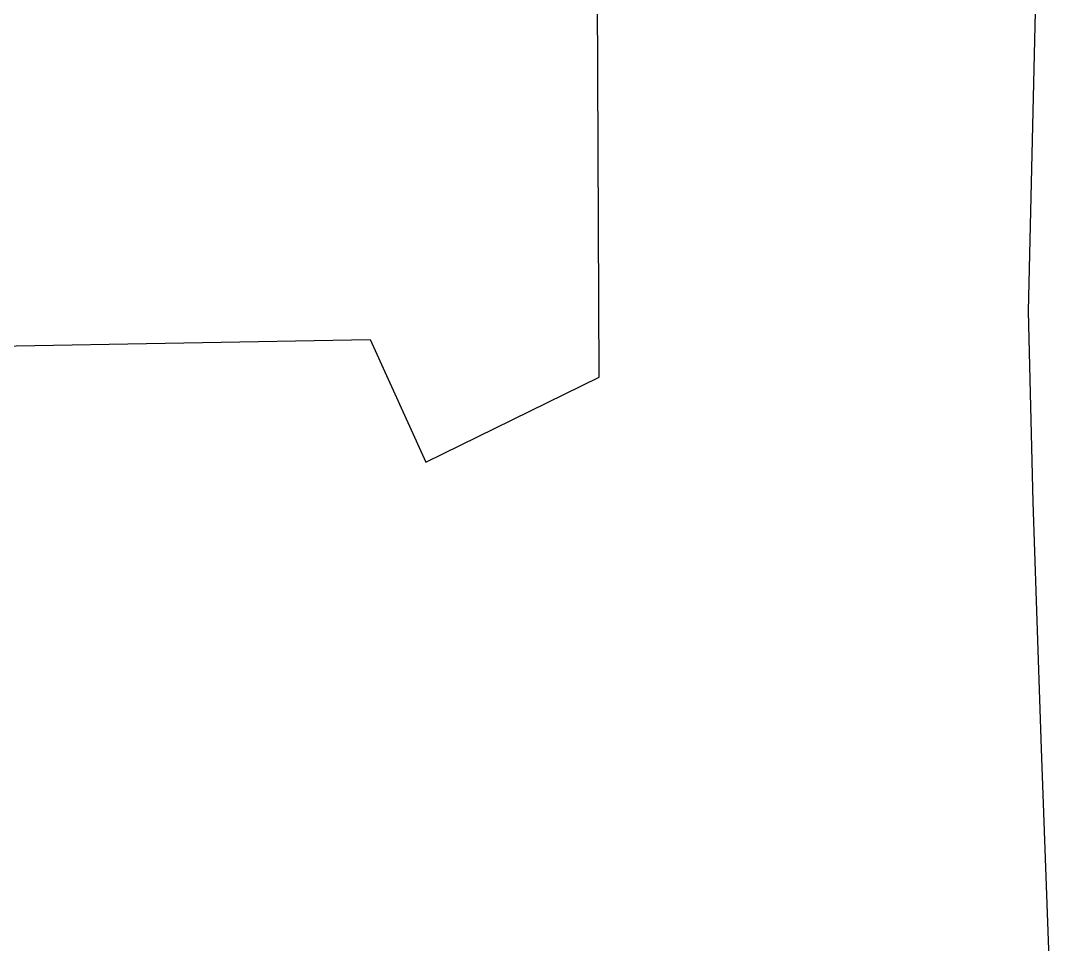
# Model space of a CAD drawing. Header units: inches. Extents: x -1429 to 1655, y -551 to 4832.
# Drawn here: x 710 to 1583, y 524 to 1308 of the extents above; entities that cross this region are included whole.
import ezdxf

# ---------------------------------------------------------------- set-up
doc = ezdxf.new("R2010")
doc.units = ezdxf.units.IN
doc.header["$LTSCALE"] = 0.25
doc.header["$MEASUREMENT"] = 0
doc.layers.add('A-SITE', color=3, linetype='CONTINUOUS')

msp = doc.modelspace()

# ---------------------------------------------------------------- linework, layer by layer
at = {"layer": 'A-SITE'}
for p, q in [((1575, 1489), (1565, 1061)), ((1201, 1005), (1199, 1467)), ((1565, 1061), (1569, 899)), ((614, 1030), (1007, 1037)), ((1007, 1037), (1054, 933)), ((1054, 933), (1201, 1005)), ((1569, 899), (1576, 690)), ((1576, 690), (1583, 496))]:
    msp.add_line(p, q, dxfattribs=at)

doc.saveas('drawing.dxf')
